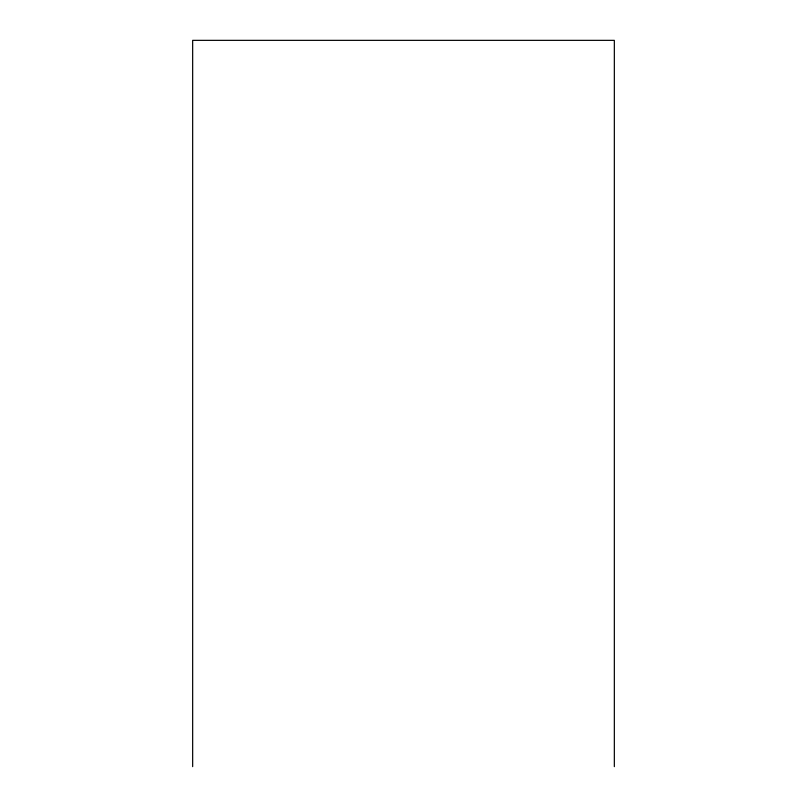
<?xml version="1.0" encoding="UTF-8"?>
<svg xmlns="http://www.w3.org/2000/svg" width="807" height="807" viewBox="0 0 807 807"><rect width="100%" height="100%" fill="white"/><g stroke="black" fill="none" stroke-linecap="round" stroke-linejoin="round"><path stroke-width="1.21" d="M614.339 766.65L614.339 40.35L192.661 40.35L192.661 766.65"/></g></svg>
